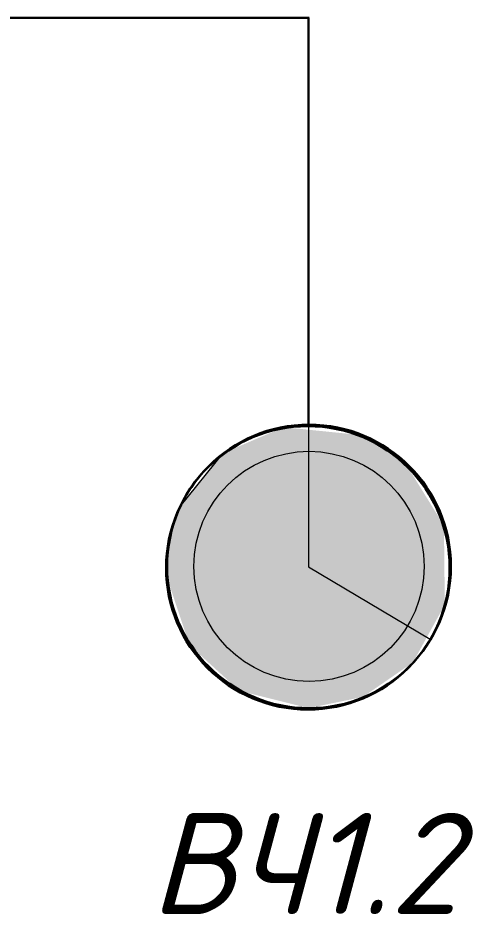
# Model space of a CAD drawing. Extents: x 69291107 to 70108111, y -33487476 to -33099794.
# Drawn here: x 69308785 to 69309910, y -33463050 to -33460840 of the extents above; entities that cross this region are included whole.
import ezdxf

# ---------------------------------------------------------------- set-up
doc = ezdxf.new("R2010")
doc.units = 0
doc.header["$LTSCALE"] = 100
doc.layers.add('PDF _СС_ЭЧС_Кабель', color=180, linetype='Continuous', true_color=0x3f00ff)
doc.layers.add('PDF _СС_ЭЧС_Оборудование', color=1, linetype='Continuous')
doc.layers.add('PDF _Текст', color=7, linetype='Continuous')
doc.styles.add('PDF ISOCPEUR Italic', font='isocpeui.ttf')

msp = doc.modelspace()

# ---------------------------------------------------------------- linework, layer by layer
at = {"layer": 'PDF _СС_ЭЧС_Кабель', "lineweight": 30}
for points in [[(69309503.3, -33460839.7), (69302574.6, -33460839.7)], [(69309501.7, -33460839.7), (69309501.7, -33461843)]]:
    msp.add_lwpolyline(points, dxfattribs=at)
at = {"layer": 'PDF _СС_ЭЧС_Оборудование', "color": 180, "lineweight": 0, "true_color": 0x3f00ff}
msp.add_lwpolyline([(69309501.7, -33461843), (69309501.7, -33462193.7), (69309801.4, -33462372.2)], dxfattribs=at)
at = {"layer": 'PDF _СС_ЭЧС_Оборудование', "color": 7, "lineweight": 0, "true_color": 0xffffff}
msp.add_lwpolyline([(69309185, -33462044.9), (69309291.3, -33461913.1)], dxfattribs=at)
at = {"layer": 'PDF _СС_ЭЧС_Оборудование', "color": 180, "lineweight": 30, "true_color": 0x3f00ff}
for centre, radius in [((69309500, -33462196.3), 349.5), ((69309502.8, -33462192.6), 349.7)]:
    msp.add_circle(centre, radius, dxfattribs=at)
at = {"layer": 'PDF _СС_ЭЧС_Оборудование', "color": 180, "lineweight": 0, "true_color": 0x3f00ff}
msp.add_circle((69309502.8, -33462192.6), 283.8, dxfattribs=at)
at = {"layer": 'PDF _СС_ЭЧС_Оборудование', "color": 7, "true_color": 0xffffff, "transparency": 33554559}
for points in [[(69309629.2, -33461868.5), (69309161.6, -33462112.9), (69309440.1, -33461849.3)], [(69309161.6, -33462112.9), (69309440.1, -33461849.3), (69309185, -33462044.9)], [(69309440.1, -33461849.3), (69309185, -33462044.9), (69309291.3, -33461913.1)], [(69309741.9, -33461940.7), (69309151, -33462214.9), (69309629.2, -33461868.5)], [(69309151, -33462214.9), (69309629.2, -33461868.5), (69309161.6, -33462112.9)], [(69309208.4, -33462387.1), (69309741.9, -33461940.7), (69309151, -33462214.9)], [(69309835.4, -33462091.7), (69309208.4, -33462387.1), (69309741.9, -33461940.7)], [(69309331.6, -33462499.8), (69309835.4, -33462091.7), (69309208.4, -33462387.1)], [(69309837.5, -33462287.2), (69309331.6, -33462499.8), (69309835.4, -33462091.7)], [(69309501.7, -33462542.3), (69309837.5, -33462287.2), (69309331.6, -33462499.8)], [(69309758.9, -33462429.6), (69309501.7, -33462542.3), (69309837.5, -33462287.2)], [(69309635.6, -33462514.7), (69309758.9, -33462429.6), (69309501.7, -33462542.3)]]:
    msp.add_solid(points, dxfattribs=at)

# ---------------------------------------------------------------- texts
at = {"layer": 'PDF _Текст', "insert": (69309110.6, -33463050.3), "char_height": 249.57, "attachment_point": 7, "style": 'PDF ISOCPEUR Italic'}
msp.add_mtext('ВЧ1.2', dxfattribs=at)

doc.saveas('drawing.dxf')
